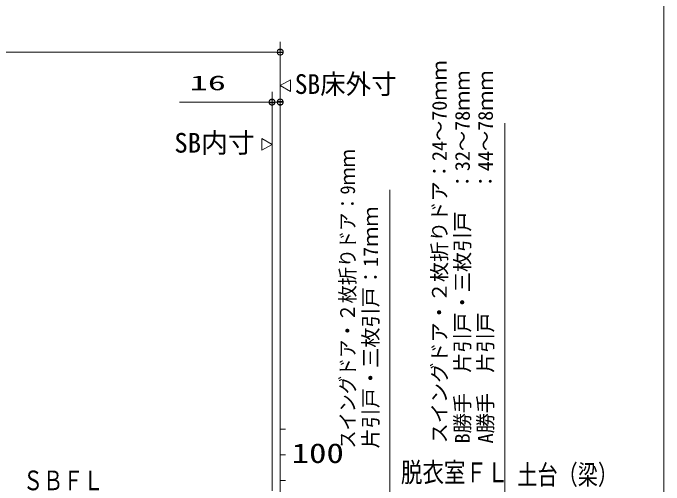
# Model space of a CAD drawing. Units: millimetres on the paper. Extents: x -305 to 305, y -152 to 152.
# Drawn here: x -76.1 to -12.5, y -24.2 to 21.9 of the extents above; entities that cross this region are included whole.
import ezdxf
from ezdxf.enums import TextEntityAlignment as Align

# ---------------------------------------------------------------- set-up
doc = ezdxf.new("R2010")
doc.units = ezdxf.units.MM
doc.layers.add('0-0_PV', color=7, linetype='Continuous', lineweight=9)
doc.layers.add('0-1_0', color=7, linetype='Continuous', lineweight=9)
doc.styles.add('ＭＳ ゴシック', font='')
doc.styles.get('ＭＳ ゴシック').set_extended_font_data('MS Gothic')

# ---------------------------------------------------------------- blocks, each defined once
blk = doc.blocks.new('_DOTSMALL')
at = {"layer": '0-1_0'}
for p, q in [((0.0746, 0.1), (-0.0746, 0.1)), ((0.1223, -0.0248), (-0.1223, -0.0248))]:
    blk.add_line(p, q, dxfattribs=at)
for points in [[(0.125, 0), (0.124, 0.0157), (0.1211, 0.0311), (0.1162, 0.046), (0.1095, 0.0602), (0.1011, 0.0735), (0.0911, 0.0856), (0.0797, 0.0963), (0.067, 0.1055), (0.0532, 0.1131), (0.0386, 0.1189), (0.0234, 0.1228), (0.0078, 0.1248), (-0.0078, 0.1248), (-0.0234, 0.1228), (-0.0386, 0.1189), (-0.0532, 0.1131), (-0.067, 0.1055), (-0.0797, 0.0963), (-0.0911, 0.0856), (-0.1011, 0.0735), (-0.1095, 0.0602), (-0.1162, 0.046), (-0.1211, 0.0311), (-0.124, 0.0157), (-0.125, 0), (0, 0)], [(-0.125, 0), (-0.124, -0.0157), (-0.1211, -0.0311), (-0.1162, -0.046), (-0.1095, -0.0602), (-0.1011, -0.0735), (-0.0911, -0.0856), (-0.0797, -0.0963), (-0.067, -0.1055), (-0.0532, -0.1131), (-0.0386, -0.1189), (-0.0234, -0.1228), (-0.0078, -0.1248), (0.0078, -0.1248), (0.0234, -0.1228), (0.0386, -0.1189), (0.0532, -0.1131), (0.067, -0.1055), (0.0797, -0.0963), (0.0911, -0.0856), (0.1011, -0.0735), (0.1095, -0.0602), (0.1162, -0.046), (0.1211, -0.0311), (0.124, -0.0157), (0.125, 0), (0, 0)]]:
    blk.add_lwpolyline(points, close=True, dxfattribs=at)

msp = doc.modelspace()

# ---------------------------------------------------------------- linework, layer by layer
at = {"layer": '0-0_PV'}
for p, q in [((-12.482, 105.355), (-12.482, -59.645)), ((-49.963, -23.763), (-49.963, 19.049)), ((-119.963, 18.049), (-49.963, 18.049)), ((-48.963, 15.35), (-49.963, 14.773)), ((-48.963, 14.195), (-48.963, 15.35)), ((-49.963, 14.773), (-48.963, 14.195)), ((-50.763, -24.763), (-50.763, 14.161)), ((-49.963, -23.763), (-49.963, 14.161)), ((-50.763, 13.161), (-59.803, 13.161)), ((-50.763, 13.161), (-49.963, 13.161)), ((-50.763, 9.037), (-51.763, 9.614)), ((-51.763, 9.614), (-51.763, 8.46)), ((-51.763, 8.46), (-50.763, 9.037)), ((-49.963, -18.313), (-49.963, -43.313)), ((-49.463, -18.763), (-49.963, -18.763)), ((-49.463, -21.263), (-49.963, -21.263)), ((-49.463, -23.763), (-49.963, -23.763))]:
    msp.add_line(p, q, dxfattribs=at)
at = {"layer": '0-1_0'}
msp.add_line((-28.041, 11.097), (-28.041, -25.413), dxfattribs=at)
msp.add_lwpolyline([(-39.255, -26.263), (-39.255, -25.413), (-39.255, 4.6)], dxfattribs=at)

# ---------------------------------------------------------------- block references
at = {"layer": '0-0_PV', "xscale": 2.32, "yscale": 2.32}
for p in [(-49.963, 18.049), (-50.763, 13.161)]:
    msp.add_blockref('_DOTSMALL', p, dxfattribs=at)
at = {"layer": '0-0_PV', "xscale": 2.32, "yscale": 2.32, "rotation": 180}
msp.add_blockref('_DOTSMALL', (-49.963, 13.161), dxfattribs=at)

# ---------------------------------------------------------------- texts
at = {"layer": '0-0_PV', "style": 'ＭＳ ゴシック'}
for s, height, width, p in [('SB床外寸', 1.921, 0.95, (-48.54, 13.386)), ('16', 1.444, 1.8, (-58.803, 13.884)), ('100', 1.921, 1.3, (-48.844, -22.633)), ('脱衣室ＦＬ', 1.924, 0.8, (-38.171, -24.508)), ('土台（梁）', 1.921, 0.75, (-26.798, -24.739)), ('ＳＢＦＬ', 1.921, 0.75, (-75.088, -25.293))]:
    msp.add_text(s, height=height, dxfattribs=dict(at, width=width)).set_placement(p, align=Align.BOTTOM_LEFT)
msp.add_text('SB内寸', height=1.921, dxfattribs=at).set_placement((-60.304, 7.655), align=Align.BOTTOM_LEFT)
at = {"layer": '0-1_0', "style": 'ＭＳ ゴシック'}
for s, p in [('スイングドア・２枚折りドア：24～70ｍｍ', (-33.263, -20.145)), ('B勝手\u3000片引戸・三枚引戸\u3000：32～78ｍｍ', (-31.013, -20.147)), ('A勝手\u3000片引戸\u3000\u3000\u3000\u3000\u3000\u3000：44～78ｍｍ', (-28.763, -20.147)), ('片引戸・三枚引戸：17ｍｍ', (-39.977, -20.642))]:
    msp.add_text(s, height=1.443, rotation=90, dxfattribs=at).set_placement(p, align=Align.BOTTOM_LEFT)
at = {"layer": '0-1_0', "style": 'ＭＳ ゴシック', "width": 0.9}
msp.add_text('スイングドア・２枚折りドア：9ｍｍ', height=1.443, rotation=90, dxfattribs=at).set_placement((-42.227, -20.653), align=Align.BOTTOM_LEFT)

doc.saveas('drawing.dxf')
